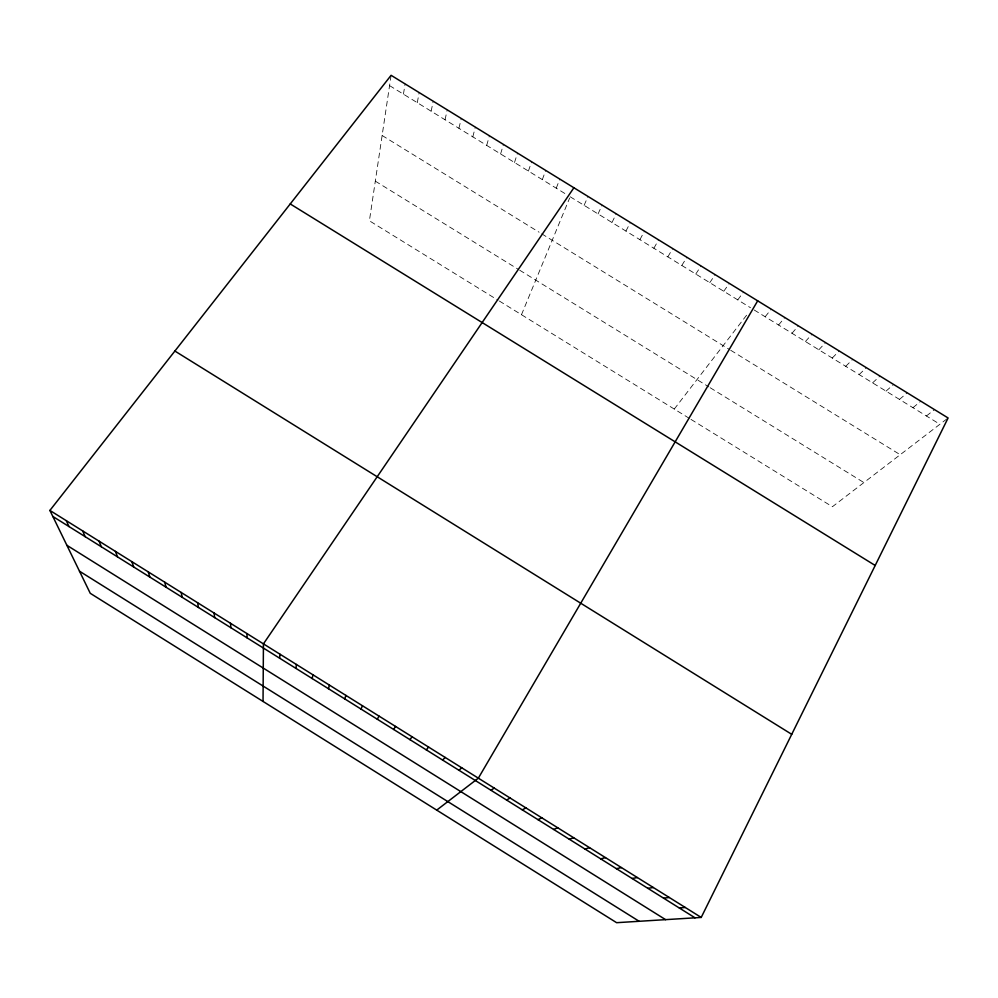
<?xml version="1.0" encoding="UTF-8"?>
<svg xmlns="http://www.w3.org/2000/svg" width="998" height="998" viewBox="0 0 998 998"><rect width="100%" height="100%" fill="white"/><g stroke="black" fill="none" stroke-linecap="round" stroke-linejoin="round"><path stroke-width="0.75" stroke-dasharray="4.99 3.74" d="M391.104 75.312L369.397 220.795L498.039 300.236M403.429 94.149L405.126 83.944M417.289 102.682L419.16 92.577M431.161 111.215L433.194 101.21M445.033 119.76L447.241 109.842M458.918 128.305L461.288 118.488M472.803 136.851L475.347 127.133M486.7 145.396L489.407 135.79M500.597 153.954L503.466 144.436M514.494 162.499L517.538 153.093M528.404 171.07L531.622 161.763M542.326 179.628L545.706 170.421M556.248 188.198L559.791 179.091M521.48 314.719L569.646 198.041M584.104 205.339L587.997 196.444M598.052 213.921L602.106 205.114M611.999 222.504L616.215 213.797M625.946 231.087L630.337 222.492M639.905 239.67L644.459 231.174M653.865 248.265L658.593 239.869M667.837 256.86L672.727 248.564M681.809 265.456L686.874 257.272M695.781 274.063L701.02 265.979M709.765 282.671L715.179 274.687M723.762 291.279L729.338 283.395M737.759 299.899L743.51 292.115M674.261 409.068L746.754 315.006M765.167 316.753L771.242 309.18M778.577 325.011L784.815 317.526M791.988 333.257L798.4 325.884M805.411 341.516L811.973 334.23M818.834 349.787L825.571 342.588M832.257 358.045L839.156 350.959M845.693 366.316L852.754 359.317M859.128 374.587L866.364 367.688M872.576 382.858L879.974 376.059M886.037 391.129L893.584 384.442M899.485 399.412L907.207 392.813M912.945 407.695L920.83 401.196M926.418 415.991L934.465 409.592M946.927 418.873L832.394 506.735L690.541 419.123M389.569 85.628L566.377 194.423M570.17 196.768L750.496 307.721M754.201 310.004L939.891 424.275M382.122 135.491L539.095 232.21M541.714 233.819L729.463 349.512M730.723 350.286L900.208 454.714M375.31 181.149L518.449 269.448M519.684 270.209L708.879 386.925M710.202 387.748L863.894 482.57M499.337 301.034L689.294 418.349"/><path stroke-width="1.5" d="M263.035 701.432L263.435 643.872L573.887 187.761M279.652 658.218L279.914 654.164M295.919 668.386L296.406 664.468M312.187 678.553L312.898 674.785M328.454 688.72L329.402 685.102M344.747 698.899L345.919 695.419M361.039 709.079L362.449 705.748M701.207 917.436L948.1 417.975L391.104 75.312L49.9 510.427L90.257 593.311L616.614 922.688L701.207 917.436L49.9 510.427M377.331 719.271L378.978 716.077M757.682 300.835L478.341 778.166L436.725 810.114M393.649 729.463L395.52 726.407M409.953 739.655L412.062 736.749M426.283 749.86L428.616 747.103M442.613 760.064L445.183 757.445M458.955 770.281L461.75 767.799M490.954 790.279L494.21 788.083M506.61 800.059L510.09 798.001M522.266 809.84L525.971 807.931M537.934 819.632L541.864 817.861M553.616 829.438L557.757 827.804M569.297 839.243L573.675 837.746M584.99 849.049L589.581 847.689M600.696 858.854L605.512 857.631M616.402 868.672L621.442 867.586M632.108 878.49L637.385 877.554M647.827 888.32L653.328 887.521M663.558 898.15L669.284 897.489M679.301 907.98L685.239 907.456M290.243 203.941L875.196 565.479M174.887 351.046L791.726 734.316M52.844 516.465L695.045 917.823M66.878 545.295L665.591 919.645M79.491 571.193L639.157 921.291M66.28 520.669L68.987 526.557M82.659 530.911L85.142 536.662M99.052 541.153L101.309 546.754M115.456 551.395L117.49 556.872M131.861 561.649L133.67 566.976M148.278 571.916L149.85 577.094M164.707 582.171L166.055 587.223M181.137 592.45L182.26 597.353M197.579 602.717L198.465 607.483M214.034 612.997L214.695 617.625M230.488 623.288L230.925 627.767M246.955 633.568L247.155 637.909"/></g></svg>
